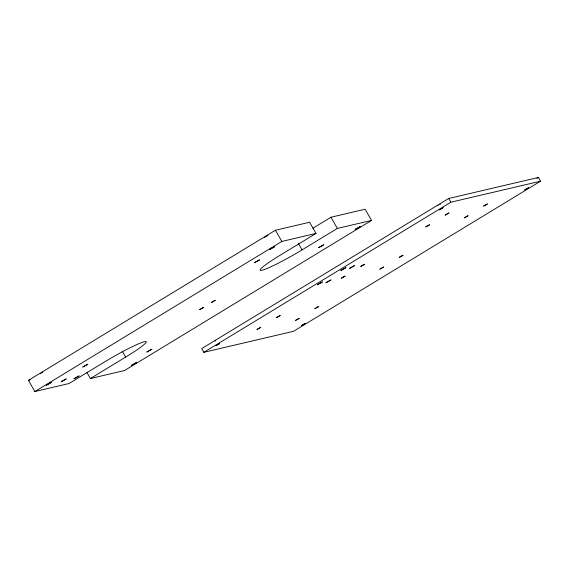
<?xml version="1.0" encoding="UTF-8"?>
<svg xmlns="http://www.w3.org/2000/svg" width="569" height="569" viewBox="0 0 569 569"><rect width="100%" height="100%" fill="white"/><g stroke="black" fill="none" stroke-linecap="round" stroke-linejoin="round"><path stroke-width="0.85" d="M40.435 373.584L40.911 373.257M437.653 205.786L438.016 205.544M264.386 237.451L265.609 236.711M86.965 372.56L90.371 378.534L125.657 357.09A35.968 3.258 -29.7 0 0 144.377 341.72A35.968 3.258 -29.7 0 0 104.298 362.097L69.013 383.534L34.837 391.543L28.45 380.341L275.446 230.246L309.621 222.237L316.008 233.439L280.723 254.876A35.968 3.258 -29.7 0 0 261.996 270.247A35.968 3.258 -29.7 0 0 302.082 249.876L337.367 228.432L371.536 220.423L365.149 209.221L330.98 217.23L312.957 228.183M34.837 391.543L281.84 241.441L316.008 233.439M371.536 220.423L124.54 370.526L90.371 378.534M448.721 198.474L201.718 348.577L203.851 352.311L293.554 331.293L540.55 181.191L538.423 177.457L448.721 198.474L450.847 202.208L540.55 181.191M203.851 352.311L450.847 202.208M536.908 178.374L538.423 177.457M41.494 372.894L42.782 372.154M214.975 341.08L215.459 340.795M266.256 236.348L266.882 236.021M439.887 204.47L440.299 204.271M267.43 235.751L267.871 235.559M28.45 380.341L30.157 379.943M330.98 217.23L337.367 228.432M298.248 243.155L302.082 249.876M275.446 230.246L281.84 241.441M122.25 351.116L125.657 357.09M46.274 385.234L51.231 382.468L46.274 385.234M61.224 381.735L66.182 378.961L61.224 381.735M74.034 378.726L78.991 375.96L74.034 378.726M82.825 367.005L87.782 364.238L82.825 367.005M131.702 365.22L136.66 362.446L131.702 365.22M146.902 351.998L151.859 349.224L146.902 351.998M199.733 309.564L203.446 307.48L199.733 309.564M211.49 302.416L215.21 300.332L211.49 302.416M215.9 345.668L219.62 343.584L215.9 345.668M254.549 262.65L259.507 259.884L254.549 262.65M269.749 249.428L274.706 246.654L269.749 249.428M257.039 329.437L260.751 327.36L257.039 329.437M276.442 317.644L280.161 315.567L276.442 317.644M295.482 320.432L299.194 318.356L295.482 320.432M318.626 247.636L323.583 244.869L318.626 247.636M301.328 325.646L305.048 323.569L301.328 325.646M317.395 284.742L322.353 281.975L317.395 284.742M314.885 308.64L318.604 306.556L314.885 308.64M325.937 282.743L330.895 279.969L325.937 282.743M340.916 270.446L345.874 267.679L340.916 270.446M355.177 229.414L360.134 226.64L355.177 229.414M341.428 278.156L345.141 276.079L341.428 278.156M349.458 268.447L354.416 265.673L349.458 268.447M360.831 266.363L364.551 264.279L360.831 266.363M379.872 269.144L383.591 267.067L379.872 269.144M399.274 257.352L402.994 255.275L399.274 257.352M425.818 226.867L429.538 224.791L425.818 226.867M439.375 209.861L443.095 207.777L439.375 209.861M445.221 215.075L448.941 212.998L445.221 215.075M464.261 217.863L467.981 215.779L464.261 217.863M483.671 206.063L487.384 203.987L483.671 206.063M524.803 189.84L528.523 187.763L524.803 189.84"/></g></svg>
